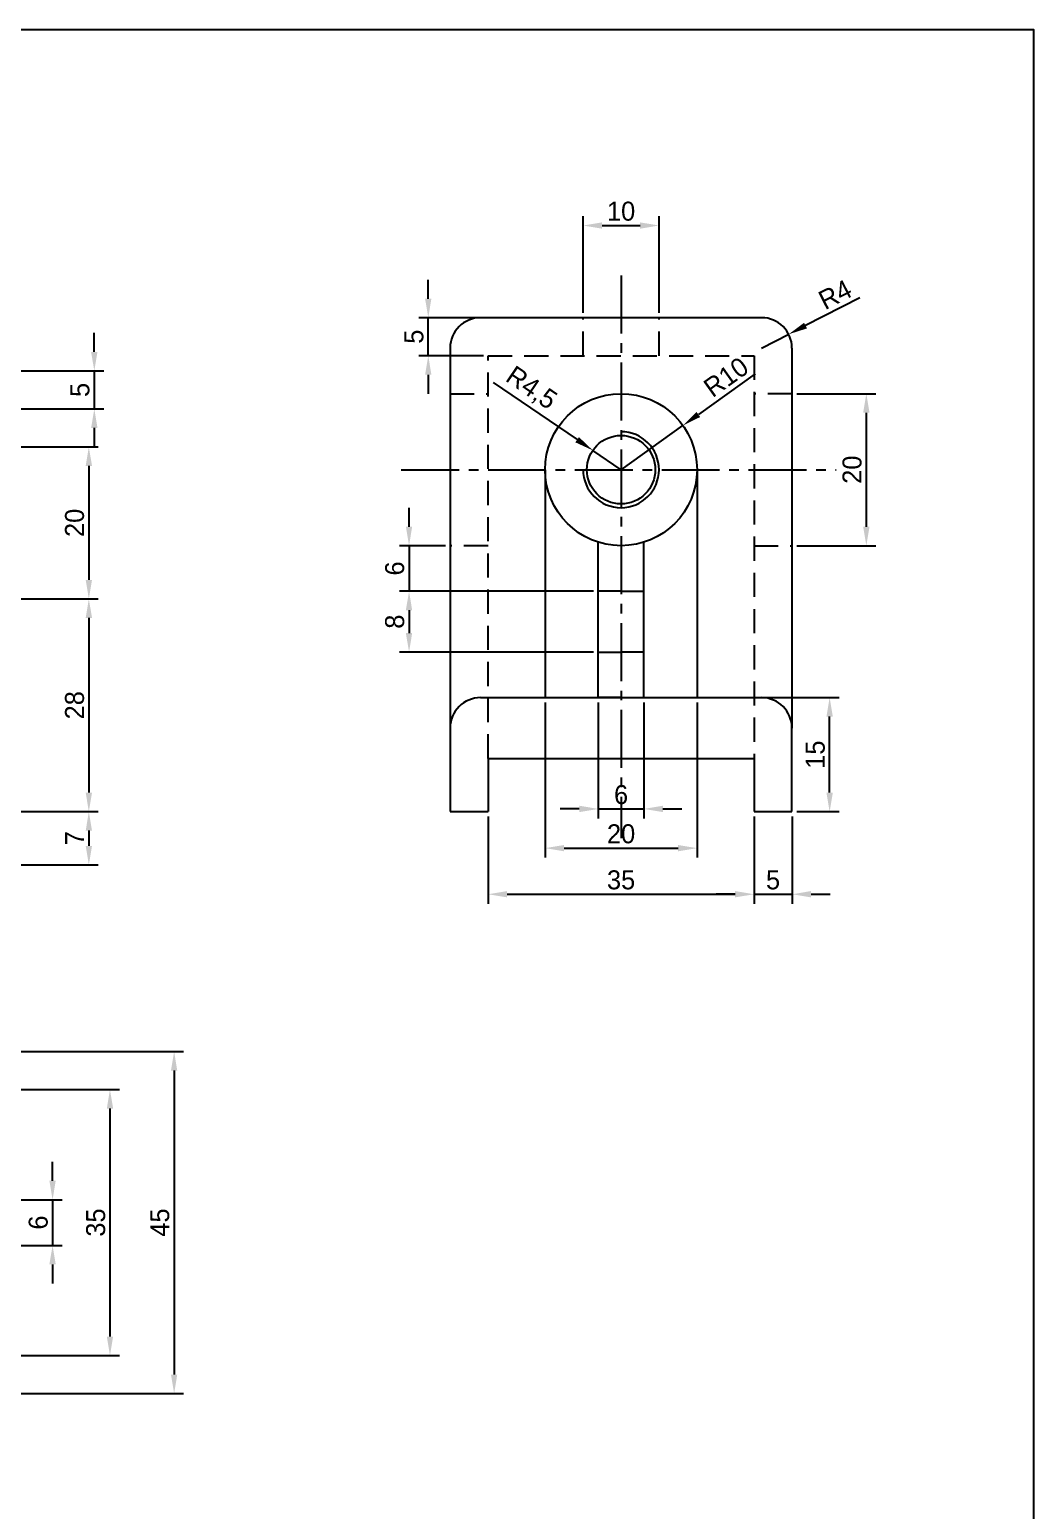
# Model space of a CAD drawing. Header units: millimetres. Extents: x 3191 to 4500, y 3127 to 3817.
# Drawn here: x 3658.9 to 3791, y 3446 to 3640.8 of the extents above; entities that cross this region are included whole.
import ezdxf

# ---------------------------------------------------------------- set-up
doc = ezdxf.new("R2010")
doc.units = ezdxf.units.MM
doc.linetypes.add('CENTER2', pattern=[28.575, 19.05, -3.175, 3.175, -3.175])
doc.linetypes.add('HIDDEN2', pattern=[4.7625, 3.175, -1.5875])
doc.dimstyles.new('ISO-25', dxfattribs={"dimtxt": 2.5, "dimasz": 2.5, "dimexe": 1.25, "dimexo": 0.625, "dimtad": 1, "dimtxsty": 'Standard', "dimcen": 2.5, "dimclrd": 3, "dimclre": 3, "dimadec": 0, "dimazin": 0, "dimtfac": 1, "dimtmove": 0, "dimatfit": 3, "dimfxl": 1, "dimarcsym": 0})

# ---------------------------------------------------------------- blocks, each defined once
blk = doc.blocks.new('*D2')
at = {"color": 3, "lineweight": -2, "transparency": 16777216}
for p, q in [((3633.79, 3537.91), (3667.92, 3537.91)), ((3666.67, 3535.41), (3666.67, 3533.41)), ((3633.79, 3530.91), (3667.92, 3530.91))]:
    blk.add_line(p, q, dxfattribs=at)
at = {"color": 3, "transparency": 16777216}
for points in [[(3666.26, 3535.41), (3667.09, 3535.41), (3666.67, 3537.91)], [(3666.26, 3533.41), (3667.09, 3533.41), (3666.67, 3530.91)]]:
    blk.add_solid(points, dxfattribs=at)
at = {"layer": 'Defpoints', "color": 0, "transparency": 16777216}
for p in [(3633.16, 3537.91), (3633.16, 3530.91), (3666.67, 3530.91)]:
    blk.add_point(p, dxfattribs=at)
at = {"color": 0, "transparency": 16777216, "insert": (3664.8, 3534.41), "char_height": 2.5, "attachment_point": 5, "rotation": 90}
blk.add_mtext('7', dxfattribs=at)
blk = doc.blocks.new('*D3')
at = {"color": 3, "lineweight": -2, "transparency": 16777216}
for p, q in [((3633.79, 3565.91), (3667.92, 3565.91)), ((3666.67, 3563.41), (3666.67, 3540.41)), ((3633.79, 3537.91), (3667.92, 3537.91))]:
    blk.add_line(p, q, dxfattribs=at)
at = {"color": 3, "transparency": 16777216}
for points in [[(3666.26, 3563.41), (3667.09, 3563.41), (3666.67, 3565.91)], [(3666.26, 3540.41), (3667.09, 3540.41), (3666.67, 3537.91)]]:
    blk.add_solid(points, dxfattribs=at)
at = {"layer": 'Defpoints', "color": 0, "transparency": 16777216}
for p in [(3633.16, 3565.91), (3633.16, 3537.91), (3666.67, 3537.91)]:
    blk.add_point(p, dxfattribs=at)
at = {"color": 0, "transparency": 16777216, "insert": (3664.8, 3551.91), "char_height": 2.5, "attachment_point": 5, "rotation": 90}
blk.add_mtext('28', dxfattribs=at)
blk = doc.blocks.new('*D4')
at = {"color": 3, "lineweight": -2, "transparency": 16777216}
for p, q in [((3593.79, 3585.91), (3667.92, 3585.91)), ((3666.67, 3583.41), (3666.67, 3568.41)), ((3593.79, 3565.91), (3667.92, 3565.91))]:
    blk.add_line(p, q, dxfattribs=at)
at = {"color": 3, "transparency": 16777216}
for points in [[(3666.26, 3583.41), (3667.09, 3583.41), (3666.67, 3585.91)], [(3666.26, 3568.41), (3667.09, 3568.41), (3666.67, 3565.91)]]:
    blk.add_solid(points, dxfattribs=at)
at = {"layer": 'Defpoints', "color": 0, "transparency": 16777216}
for p in [(3593.16, 3585.91), (3593.16, 3565.91), (3666.67, 3565.91)]:
    blk.add_point(p, dxfattribs=at)
at = {"color": 0, "transparency": 16777216, "insert": (3664.8, 3575.91), "char_height": 2.5, "attachment_point": 5, "rotation": 90}
blk.add_mtext('20', dxfattribs=at)
blk = doc.blocks.new('*D8')
at = {"color": 3, "lineweight": -2, "transparency": 16777216}
for p, q in [((3667.39, 3598.41), (3667.39, 3600.91)), ((3536.29, 3595.91), (3668.64, 3595.91)), ((3667.39, 3595.91), (3667.39, 3590.91)), ((3536.29, 3590.91), (3668.64, 3590.91)), ((3667.39, 3588.41), (3667.39, 3585.91))]:
    blk.add_line(p, q, dxfattribs=at)
at = {"color": 3, "transparency": 16777216}
for points in [[(3666.97, 3598.41), (3667.81, 3598.41), (3667.39, 3595.91)], [(3666.97, 3588.41), (3667.81, 3588.41), (3667.39, 3590.91)]]:
    blk.add_solid(points, dxfattribs=at)
at = {"layer": 'Defpoints', "color": 0, "transparency": 16777216}
for p in [(3535.66, 3595.91), (3535.66, 3590.91), (3667.39, 3590.91)]:
    blk.add_point(p, dxfattribs=at)
at = {"color": 0, "transparency": 16777216, "insert": (3665.51, 3593.41), "char_height": 2.5, "attachment_point": 5, "rotation": 90}
blk.add_mtext('5', dxfattribs=at)
blk = doc.blocks.new('*U69')
at = {"color": 0, "linetype": 'CENTER2', "ltscale": 0.4, "transparency": 16777216}
blk.add_line((0, 65.03), (0, -9), dxfattribs=at)
blk = doc.blocks.new('*D70')
at = {"color": 3, "lineweight": -2, "transparency": 16777216}
for p, q in [((3731.73, 3603.53), (3731.73, 3616.29)), ((3734.23, 3615.04), (3739.23, 3615.04)), ((3741.73, 3603.53), (3741.73, 3616.29))]:
    blk.add_line(p, q, dxfattribs=at)
at = {"color": 3, "transparency": 16777216}
for points in [[(3734.23, 3615.45), (3734.23, 3614.62), (3731.73, 3615.04)], [(3739.23, 3615.45), (3739.23, 3614.62), (3741.73, 3615.04)]]:
    blk.add_solid(points, dxfattribs=at)
at = {"layer": 'Defpoints', "color": 0, "transparency": 16777216}
for p in [(3741.73, 3615.04), (3731.73, 3602.91), (3741.73, 3602.91)]:
    blk.add_point(p, dxfattribs=at)
at = {"color": 0, "transparency": 16777216, "insert": (3736.73, 3616.91), "char_height": 2.5, "attachment_point": 5}
blk.add_mtext('10', dxfattribs=at)
blk = doc.blocks.new('*D71')
at = {"color": 3, "lineweight": -2, "transparency": 16777216}
for p, q in [((3733.73, 3552.28), (3733.73, 3537.02)), ((3739.73, 3552.28), (3739.73, 3537.02)), ((3731.23, 3538.27), (3728.73, 3538.27)), ((3733.73, 3538.27), (3739.73, 3538.27)), ((3742.23, 3538.27), (3744.73, 3538.27))]:
    blk.add_line(p, q, dxfattribs=at)
at = {"color": 3, "transparency": 16777216}
for points in [[(3731.23, 3538.69), (3731.23, 3537.85), (3733.73, 3538.27)], [(3742.23, 3538.69), (3742.23, 3537.85), (3739.73, 3538.27)]]:
    blk.add_solid(points, dxfattribs=at)
at = {"layer": 'Defpoints', "color": 0, "transparency": 16777216}
for p in [(3733.73, 3552.91), (3739.73, 3552.91), (3739.73, 3538.27)]:
    blk.add_point(p, dxfattribs=at)
at = {"color": 0, "transparency": 16777216, "insert": (3736.73, 3540.14), "char_height": 2.5, "attachment_point": 5}
blk.add_mtext('6', dxfattribs=at)
blk = doc.blocks.new('*D72')
at = {"color": 3, "lineweight": -2, "transparency": 16777216}
for p, q in [((3726.73, 3552.28), (3726.73, 3531.86)), ((3746.73, 3552.28), (3746.73, 3531.86)), ((3729.23, 3533.11), (3744.23, 3533.11))]:
    blk.add_line(p, q, dxfattribs=at)
at = {"color": 3, "transparency": 16777216}
for points in [[(3729.23, 3533.52), (3729.23, 3532.69), (3726.73, 3533.11)], [(3744.23, 3533.52), (3744.23, 3532.69), (3746.73, 3533.11)]]:
    blk.add_solid(points, dxfattribs=at)
at = {"layer": 'Defpoints', "color": 0, "transparency": 16777216}
for p in [(3726.73, 3552.91), (3746.73, 3552.91), (3746.73, 3533.11)]:
    blk.add_point(p, dxfattribs=at)
at = {"color": 0, "transparency": 16777216, "insert": (3736.73, 3534.98), "char_height": 2.5, "attachment_point": 5}
blk.add_mtext('20', dxfattribs=at)
blk = doc.blocks.new('*D73')
at = {"color": 3, "lineweight": -2, "transparency": 16777216}
for p, q in [((3719.23, 3537.28), (3719.23, 3525.79)), ((3754.23, 3537.28), (3754.23, 3525.79)), ((3721.73, 3527.04), (3751.73, 3527.04))]:
    blk.add_line(p, q, dxfattribs=at)
at = {"color": 3, "transparency": 16777216}
for points in [[(3721.73, 3527.46), (3721.73, 3526.63), (3719.23, 3527.04)], [(3751.73, 3527.46), (3751.73, 3526.63), (3754.23, 3527.04)]]:
    blk.add_solid(points, dxfattribs=at)
at = {"layer": 'Defpoints', "color": 0, "transparency": 16777216}
for p in [(3719.23, 3537.91), (3754.23, 3537.91), (3754.23, 3527.04)]:
    blk.add_point(p, dxfattribs=at)
at = {"color": 0, "transparency": 16777216, "insert": (3736.73, 3528.92), "char_height": 2.5, "attachment_point": 5}
blk.add_mtext('35', dxfattribs=at)
blk = doc.blocks.new('*D74')
at = {"color": 3, "lineweight": -2, "transparency": 16777216}
for p, q in [((3754.23, 3537.28), (3754.23, 3525.79)), ((3759.23, 3537.28), (3759.23, 3525.79)), ((3751.73, 3527.04), (3749.23, 3527.04)), ((3754.23, 3527.04), (3759.23, 3527.04)), ((3761.73, 3527.04), (3764.23, 3527.04))]:
    blk.add_line(p, q, dxfattribs=at)
at = {"color": 3, "transparency": 16777216}
for points in [[(3751.73, 3527.46), (3751.73, 3526.63), (3754.23, 3527.04)], [(3761.73, 3527.46), (3761.73, 3526.63), (3759.23, 3527.04)]]:
    blk.add_solid(points, dxfattribs=at)
at = {"layer": 'Defpoints', "color": 0, "transparency": 16777216}
for p in [(3754.23, 3537.91), (3759.23, 3537.91), (3759.23, 3527.04)]:
    blk.add_point(p, dxfattribs=at)
at = {"color": 0, "transparency": 16777216, "insert": (3756.73, 3528.92), "char_height": 2.5, "attachment_point": 5}
blk.add_mtext('5', dxfattribs=at)
blk = doc.blocks.new('*D75')
at = {"color": 3, "lineweight": -2, "transparency": 16777216}
for p, q in [((3759.85, 3592.91), (3770.26, 3592.91)), ((3769.01, 3590.41), (3769.01, 3575.41)), ((3759.85, 3572.91), (3770.26, 3572.91))]:
    blk.add_line(p, q, dxfattribs=at)
at = {"color": 3, "transparency": 16777216}
for points in [[(3768.59, 3590.41), (3769.43, 3590.41), (3769.01, 3592.91)], [(3768.59, 3575.41), (3769.43, 3575.41), (3769.01, 3572.91)]]:
    blk.add_solid(points, dxfattribs=at)
at = {"layer": 'Defpoints', "color": 0, "transparency": 16777216}
for p in [(3759.23, 3592.91), (3759.23, 3572.91), (3769.01, 3572.91)]:
    blk.add_point(p, dxfattribs=at)
at = {"color": 0, "transparency": 16777216, "insert": (3767.14, 3582.91), "char_height": 2.5, "attachment_point": 5, "rotation": 90}
blk.add_mtext('20', dxfattribs=at)
blk = doc.blocks.new('*D76')
at = {"color": 3, "lineweight": -2, "transparency": 16777216}
for p, q in [((3754.36, 3595.5), (3746.9, 3590.18)), ((3736.73, 3582.91), (3744.86, 3588.72))]:
    blk.add_line(p, q, dxfattribs=at)
at = {"color": 3, "transparency": 16777216}
blk.add_solid([(3746.65, 3590.51), (3747.14, 3589.84), (3744.86, 3588.72)], dxfattribs=at)
at = {"layer": 'Defpoints', "color": 0, "transparency": 16777216}
for p in [(3744.86, 3588.72), (3736.73, 3582.91)]:
    blk.add_point(p, dxfattribs=at)
at = {"color": 0, "transparency": 16777216, "insert": (3750.55, 3595.09), "char_height": 2.5, "attachment_point": 5, "rotation": 35.5382}
blk.add_mtext('R10', dxfattribs=at)
blk = doc.blocks.new('*D77')
at = {"color": 3, "lineweight": -2, "transparency": 16777216}
for p, q in [((3719.89, 3594.4), (3730.94, 3586.86)), ((3736.73, 3582.91), (3733.01, 3585.45))]:
    blk.add_line(p, q, dxfattribs=at)
at = {"color": 3, "transparency": 16777216}
blk.add_solid([(3731.18, 3587.2), (3730.71, 3586.51), (3733.01, 3585.45)], dxfattribs=at)
at = {"layer": 'Defpoints', "color": 0, "transparency": 16777216}
for p in [(3733.01, 3585.45), (3736.73, 3582.91)]:
    blk.add_point(p, dxfattribs=at)
at = {"color": 0, "transparency": 16777216, "insert": (3724.85, 3593.54), "char_height": 2.5, "attachment_point": 5, "rotation": 325.6793}
blk.add_mtext('R4,5', dxfattribs=at)
blk = doc.blocks.new('*D78')
at = {"color": 3, "lineweight": -2, "transparency": 16777216}
for p, q in [((3733.1, 3566.91), (3707.57, 3566.91)), ((3708.82, 3564.41), (3708.82, 3561.41)), ((3733.1, 3558.91), (3707.57, 3558.91))]:
    blk.add_line(p, q, dxfattribs=at)
at = {"color": 3, "transparency": 16777216}
for points in [[(3708.4, 3564.41), (3709.23, 3564.41), (3708.82, 3566.91)], [(3708.4, 3561.41), (3709.23, 3561.41), (3708.82, 3558.91)]]:
    blk.add_solid(points, dxfattribs=at)
at = {"layer": 'Defpoints', "color": 0, "transparency": 16777216}
for p in [(3733.73, 3566.91), (3708.82, 3558.91), (3733.73, 3558.91)]:
    blk.add_point(p, dxfattribs=at)
at = {"color": 0, "transparency": 16777216, "insert": (3706.94, 3562.91), "char_height": 2.5, "attachment_point": 5, "rotation": 90}
blk.add_mtext('8', dxfattribs=at)
blk = doc.blocks.new('*D79')
at = {"color": 3, "lineweight": -2, "transparency": 16777216}
for p, q in [((3754.85, 3552.91), (3765.43, 3552.91)), ((3764.18, 3540.41), (3764.18, 3550.41)), ((3759.85, 3537.91), (3765.43, 3537.91))]:
    blk.add_line(p, q, dxfattribs=at)
at = {"color": 3, "transparency": 16777216}
for points in [[(3763.76, 3550.41), (3764.6, 3550.41), (3764.18, 3552.91)], [(3763.76, 3540.41), (3764.6, 3540.41), (3764.18, 3537.91)]]:
    blk.add_solid(points, dxfattribs=at)
at = {"layer": 'Defpoints', "color": 0, "transparency": 16777216}
for p in [(3754.23, 3552.91), (3764.18, 3552.91), (3759.23, 3537.91)]:
    blk.add_point(p, dxfattribs=at)
at = {"color": 0, "transparency": 16777216, "insert": (3762.3, 3545.41), "char_height": 2.5, "attachment_point": 5, "rotation": 90}
blk.add_mtext('15', dxfattribs=at)
blk = doc.blocks.new('*D80')
at = {"color": 3, "lineweight": -2, "transparency": 16777216}
for p, q in [((3708.82, 3575.41), (3708.82, 3577.91)), ((3713.6, 3572.91), (3707.57, 3572.91)), ((3708.82, 3572.91), (3708.82, 3566.91)), ((3713.6, 3566.91), (3707.57, 3566.91)), ((3708.82, 3564.41), (3708.82, 3561.91))]:
    blk.add_line(p, q, dxfattribs=at)
at = {"color": 3, "transparency": 16777216}
for points in [[(3708.4, 3575.41), (3709.23, 3575.41), (3708.82, 3572.91)], [(3708.4, 3564.41), (3709.23, 3564.41), (3708.82, 3566.91)]]:
    blk.add_solid(points, dxfattribs=at)
at = {"layer": 'Defpoints', "color": 0, "transparency": 16777216}
for p in [(3714.23, 3572.91), (3708.82, 3566.91), (3714.23, 3566.91)]:
    blk.add_point(p, dxfattribs=at)
at = {"color": 0, "transparency": 16777216, "insert": (3706.94, 3569.91), "char_height": 2.5, "attachment_point": 5, "rotation": 90}
blk.add_mtext('6', dxfattribs=at)
blk = doc.blocks.new('*D81')
at = {"color": 3, "lineweight": -2, "transparency": 16777216}
for p, q in [((3711.35, 3605.41), (3711.35, 3607.91)), ((3718.6, 3602.91), (3710.1, 3602.91)), ((3711.35, 3597.91), (3711.35, 3602.91)), ((3718.6, 3597.91), (3710.1, 3597.91)), ((3711.35, 3595.41), (3711.35, 3592.91))]:
    blk.add_line(p, q, dxfattribs=at)
at = {"color": 3, "transparency": 16777216}
for points in [[(3710.93, 3605.41), (3711.76, 3605.41), (3711.35, 3602.91)], [(3710.93, 3595.41), (3711.76, 3595.41), (3711.35, 3597.91)]]:
    blk.add_solid(points, dxfattribs=at)
at = {"layer": 'Defpoints', "color": 0, "transparency": 16777216}
for p in [(3711.35, 3602.91), (3719.23, 3602.91), (3719.23, 3597.91)]:
    blk.add_point(p, dxfattribs=at)
at = {"color": 0, "transparency": 16777216, "insert": (3709.47, 3600.41), "char_height": 2.5, "attachment_point": 5, "rotation": 90}
blk.add_mtext('5', dxfattribs=at)
blk = doc.blocks.new('*D82')
at = {"color": 3, "lineweight": -2, "transparency": 16777216}
for p, q in [((3768.17, 3605.53), (3761.01, 3601.87)), ((3755.23, 3598.91), (3758.79, 3600.73))]:
    blk.add_line(p, q, dxfattribs=at)
at = {"color": 3, "transparency": 16777216}
blk.add_solid([(3760.82, 3602.24), (3761.2, 3601.5), (3758.79, 3600.73)], dxfattribs=at)
at = {"layer": 'Defpoints', "color": 0, "transparency": 16777216}
for p in [(3755.23, 3598.91), (3758.79, 3600.73)]:
    blk.add_point(p, dxfattribs=at)
at = {"color": 0, "transparency": 16777216, "insert": (3764.9, 3605.96), "char_height": 2.5, "attachment_point": 5, "rotation": 27.0803}
blk.add_mtext('R4', dxfattribs=at)
blk = doc.blocks.new('*D94')
at = {"color": 3, "lineweight": -2, "transparency": 16777216}
for p, q in [((3633.79, 3506.34), (3679.15, 3506.34)), ((3677.9, 3503.84), (3677.9, 3463.84)), ((3633.79, 3461.34), (3679.15, 3461.34))]:
    blk.add_line(p, q, dxfattribs=at)
at = {"color": 3, "transparency": 16777216}
for points in [[(3677.48, 3503.84), (3678.31, 3503.84), (3677.9, 3506.34)], [(3677.48, 3463.84), (3678.31, 3463.84), (3677.9, 3461.34)]]:
    blk.add_solid(points, dxfattribs=at)
at = {"layer": 'Defpoints', "color": 0, "transparency": 16777216}
for p in [(3633.16, 3506.34), (3633.16, 3461.34), (3677.9, 3461.34)]:
    blk.add_point(p, dxfattribs=at)
at = {"color": 0, "transparency": 16777216, "insert": (3676.02, 3483.84), "char_height": 2.5, "attachment_point": 5, "rotation": 90}
blk.add_mtext('45', dxfattribs=at)
blk = doc.blocks.new('*D95')
at = {"color": 3, "lineweight": -2, "transparency": 16777216}
for p, q in [((3633.79, 3501.34), (3670.7, 3501.34)), ((3669.45, 3498.84), (3669.45, 3468.84)), ((3633.79, 3466.34), (3670.7, 3466.34))]:
    blk.add_line(p, q, dxfattribs=at)
at = {"color": 3, "transparency": 16777216}
for points in [[(3669.04, 3498.84), (3669.87, 3498.84), (3669.45, 3501.34)], [(3669.04, 3468.84), (3669.87, 3468.84), (3669.45, 3466.34)]]:
    blk.add_solid(points, dxfattribs=at)
at = {"layer": 'Defpoints', "color": 0, "transparency": 16777216}
for p in [(3633.16, 3501.34), (3633.16, 3466.34), (3669.45, 3466.34)]:
    blk.add_point(p, dxfattribs=at)
at = {"color": 0, "transparency": 16777216, "insert": (3667.58, 3483.84), "char_height": 2.5, "attachment_point": 5, "rotation": 90}
blk.add_mtext('35', dxfattribs=at)
blk = doc.blocks.new('*D96')
at = {"color": 3, "lineweight": -2, "transparency": 16777216}
for p, q in [((3661.9, 3489.34), (3661.9, 3491.84)), ((3633.79, 3486.84), (3663.15, 3486.84)), ((3661.9, 3486.84), (3661.9, 3480.84)), ((3633.79, 3480.84), (3663.15, 3480.84)), ((3661.9, 3478.34), (3661.9, 3475.84))]:
    blk.add_line(p, q, dxfattribs=at)
at = {"color": 3, "transparency": 16777216}
for points in [[(3661.48, 3489.34), (3662.31, 3489.34), (3661.9, 3486.84)], [(3661.48, 3478.34), (3662.31, 3478.34), (3661.9, 3480.84)]]:
    blk.add_solid(points, dxfattribs=at)
at = {"layer": 'Defpoints', "color": 0, "transparency": 16777216}
for p in [(3633.16, 3486.84), (3633.16, 3480.84), (3661.9, 3480.84)]:
    blk.add_point(p, dxfattribs=at)
at = {"color": 0, "transparency": 16777216, "insert": (3660.02, 3483.84), "char_height": 2.5, "attachment_point": 5, "rotation": 90}
blk.add_mtext('6', dxfattribs=at)

msp = doc.modelspace()

# ---------------------------------------------------------------- linework, layer by layer
for p, q in [((3755.225, 3602.91), (3718.225, 3602.91)), ((3714.225, 3598.91), (3714.225, 3548.91)), ((3759.225, 3598.91), (3759.225, 3548.91)), ((3726.725, 3582.91), (3726.725, 3552.91)), ((3746.725, 3582.91), (3746.725, 3552.91)), ((3733.725, 3552.91), (3733.725, 3573.37)), ((3739.725, 3552.91), (3739.725, 3573.37)), ((3736.725, 3566.91), (3733.725, 3566.91)), ((3736.725, 3566.91), (3739.725, 3566.91)), ((3733.725, 3558.91), (3736.725, 3558.91)), ((3739.725, 3558.91), (3736.725, 3558.91)), ((3718.225, 3552.91), (3755.225, 3552.91)), ((3736.725, 3552.91), (3733.725, 3552.91)), ((3714.225, 3548.91), (3714.225, 3537.91)), ((3759.225, 3537.91), (3759.225, 3548.91)), ((3719.225, 3544.91), (3754.225, 3544.91)), ((3719.225, 3544.91), (3719.225, 3537.91)), ((3754.225, 3544.91), (3754.225, 3537.91)), ((3714.225, 3537.91), (3719.225, 3537.91)), ((3754.225, 3537.91), (3759.225, 3537.91))]:
    msp.add_line(p, q)
at = {"color": 3, "linetype": 'HIDDEN2'}
for p, q in [((3731.725, 3597.91), (3731.725, 3602.91)), ((3741.725, 3597.91), (3741.725, 3602.91)), ((3719.225, 3544.91), (3719.225, 3597.91)), ((3719.225, 3597.91), (3754.225, 3597.91)), ((3754.225, 3597.91), (3754.225, 3544.91)), ((3714.225, 3592.91), (3719.225, 3592.91)), ((3759.225, 3592.91), (3754.225, 3592.91)), ((3719.225, 3572.91), (3714.225, 3572.91)), ((3754.225, 3572.91), (3759.225, 3572.91))]:
    msp.add_line(p, q, dxfattribs=at)
at = {"color": 1, "linetype": 'CENTER2', "ltscale": 0.4}
msp.add_line((3707.784, 3582.91), (3765.036, 3582.91), dxfattribs=at)
at = {"color": 3}
msp.add_lwpolyline([(3791, 3220.193), (3191.15, 3220.193), (3191.15, 3640.817), (3791, 3640.817)], close=True, dxfattribs=at)
for radius in [10, 4.5]:
    msp.add_circle((3736.725, 3582.91), radius)
for centre, radius, start, end in [((3718.225, 3598.91), 4, 90, 180), ((3755.225, 3598.91), 4, 0, 90), ((3736.725, 3582.91), 5, 180, 90), ((3718.225, 3548.91), 4, 90, 180), ((3755.225, 3548.91), 4, 0, 90)]:
    msp.add_arc(centre, radius, start, end)

# ---------------------------------------------------------------- block references
at = {"color": 3, "linetype": 'CENTER2', "ltscale": 0.4}
msp.add_blockref('*U69', (3736.725, 3543.41), dxfattribs=at)

# ---------------------------------------------------------------- dimensions: what is measured, and where the dimension line sits
at = {"color": 3}
for base, p1, p2, picture, middle in [((3741.725, 3615.038), (3731.725, 3602.91), (3741.725, 3602.91), '*D70', (3736.725, 3616.913)), ((3746.725, 3533.106), (3726.725, 3552.91), (3746.725, 3552.91), '*D72', (3736.725, 3534.981)), ((3754.225, 3527.045), (3719.225, 3537.91), (3754.225, 3537.91), '*D73', (3736.725, 3528.92)), ((3759.225, 3527.045), (3754.225, 3537.91), (3759.225, 3537.91), '*D74', (3756.725, 3528.92))]:
    dim = msp.add_linear_dim(base=base, p1=p1, p2=p2, dimstyle='ISO-25', dxfattribs=at)
    dim.commit()
    dim.dimension.update_dxf_attribs({"geometry": picture, "text_midpoint": middle})
for base, p1, p2, picture, middle in [((3711.346, 3602.91), (3719.225, 3597.91), (3719.225, 3602.91), '*D81', (3709.471, 3600.41)), ((3667.39, 3590.905), (3535.662, 3595.905), (3535.662, 3590.905), '*D8', (3665.515, 3593.405)), ((3769.011, 3572.91), (3759.225, 3592.91), (3759.225, 3572.91), '*D75', (3767.136, 3582.91)), ((3666.674, 3565.905), (3593.162, 3585.905), (3593.162, 3565.905), '*D4', (3664.799, 3575.905)), ((3708.817, 3566.91), (3714.225, 3572.91), (3714.225, 3566.91), '*D80', (3706.942, 3569.91)), ((3666.674, 3537.905), (3633.162, 3565.905), (3633.162, 3537.905), '*D3', (3664.799, 3551.905)), ((3708.817, 3558.91), (3733.725, 3566.91), (3733.725, 3558.91), '*D78', (3706.942, 3562.91)), ((3764.179, 3552.91), (3759.225, 3537.91), (3754.225, 3552.91), '*D79', (3762.304, 3545.41)), ((3666.674, 3530.905), (3633.162, 3537.905), (3633.162, 3530.905), '*D2', (3664.799, 3534.405)), ((3677.898, 3461.343), (3633.162, 3506.343), (3633.162, 3461.343), '*D94', (3676.023, 3483.843)), ((3669.453, 3466.343), (3633.162, 3501.343), (3633.162, 3466.343), '*D95', (3667.578, 3483.843)), ((3661.897, 3480.843), (3633.162, 3486.843), (3633.162, 3480.843), '*D96', (3660.022, 3483.843))]:
    dim = msp.add_linear_dim(base=base, p1=p1, p2=p2, angle=90, dimstyle='ISO-25', dxfattribs=at)
    dim.commit()
    dim.dimension.update_dxf_attribs({"geometry": picture, "text_midpoint": middle})
dim = msp.add_radius_dim(center=(3755.225, 3598.91), mpoint=(3758.787, 3600.731), dimstyle='ISO-25', dxfattribs=at)
dim.commit()
dim.dimension.update_dxf_attribs({"geometry": '*D82', "text_midpoint": (3765.755, 3604.293), "dimtype": 164})
dim = msp.add_radius_dim(center=(3736.725, 3582.91), mpoint=(3744.863, 3588.722), dimstyle='ISO-25')
dim.commit()
dim.dimension.update_dxf_attribs({"geometry": '*D76', "text_midpoint": (3750.554, 3595.091)})
dim = msp.add_radius_dim(center=(3736.725, 3582.91), mpoint=(3733.009, 3585.447), dimstyle='ISO-25')
dim.commit()
dim.dimension.update_dxf_attribs({"geometry": '*D77', "text_midpoint": (3723.679, 3591.816), "dimtype": 164})
dim = msp.add_linear_dim(base=(3739.725, 3538.269), p1=(3733.725, 3552.91), p2=(3739.725, 3552.91), dimstyle='ISO-25')
dim.commit()
dim.dimension.update_dxf_attribs({"geometry": '*D71', "text_midpoint": (3736.725, 3540.144)})

doc.saveas('drawing.dxf')
